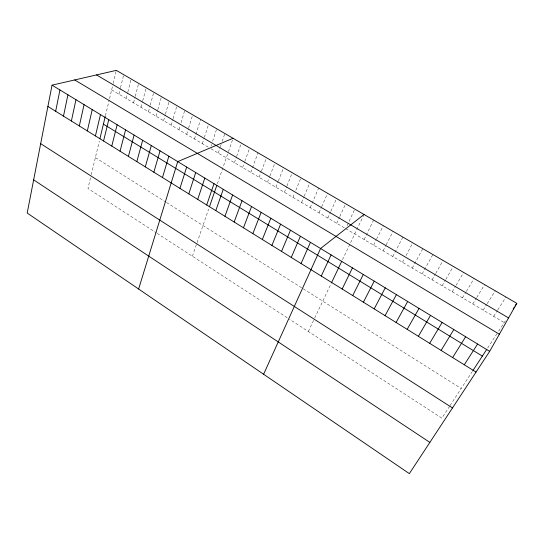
<?xml version="1.0" encoding="UTF-8"?>
<svg xmlns="http://www.w3.org/2000/svg" width="544" height="544" viewBox="0 0 544 544"><rect width="100%" height="100%" fill="white"/><g stroke="black" fill="none" stroke-linecap="round" stroke-linejoin="round"><path stroke-width="0.41" stroke-dasharray="2.72 2.04" d="M90.522 177.834L87.965 188.476L156.393 232.88M91.256 174.767L99.341 141.093M105.427 115.736L109.167 100.184M109.541 98.614L113.002 84.191M113.2 83.375L116.321 70.366M118.898 94.187L120.306 88.488M120.503 87.679L123.712 74.664M126.215 98.518L127.656 92.827M127.86 92.011L131.152 78.989M133.579 102.891L135.055 97.192M135.266 96.376L138.645 83.354M140.998 107.284L142.514 101.585M142.732 100.769L146.193 87.747M148.471 111.717L150.028 106.012M150.253 105.203L153.802 92.167M156.006 116.178L157.597 110.473M157.821 109.664L161.466 96.628M163.588 120.673L165.22 114.968M165.451 114.158L169.184 101.116M171.224 125.202L172.897 119.496M173.135 118.68L176.956 105.645M178.922 129.764L180.098 125.854M181.036 122.72L184.797 110.201M186.674 134.361L188.36 128.88M188.598 128.098L192.685 114.791M194.487 138.992L200.641 119.422M202.354 143.65L204.116 138.176M204.367 137.387L208.658 124.08M211.052 146.003L211.568 144.439M212.602 141.304L216.73 128.778M218.266 153.088L220.116 147.608M220.381 146.826L221.17 144.473M222.224 141.345L224.862 133.511M192.392 256.244L196.826 243.379M197.091 242.61L208.658 209.059M217.389 183.736L228.201 152.374M228.473 151.592L233.063 138.285M234.423 162.663L236.354 157.182M236.633 156.4L241.325 143.086M242.59 167.504L244.569 162.024M244.854 161.242L249.648 147.934M250.825 172.387L258.04 152.81M259.121 177.303L261.188 171.822M261.48 171.04L266.499 157.733M267.478 182.254L269.593 176.78M269.892 175.998L275.019 162.69M275.903 187.252L278.059 181.771M278.365 180.989L283.608 167.688M284.39 192.284L286.593 186.803M286.912 186.021L292.257 172.72M292.944 197.35L294.556 193.44M295.841 190.312L300.982 177.8M301.566 202.463L303.865 196.989M304.198 196.207L309.774 182.913M310.257 207.611L318.641 188.068M319.015 212.806L321.32 207.543M321.647 206.795L327.576 193.263M327.842 218.035L330.528 212.024M330.868 211.276L336.58 198.506M336.736 223.312L339.483 217.301M339.823 216.553L345.658 203.789M347.106 225.624L354.81 209.114M308.298 331.459L314.35 318.764M314.711 318.016L331.242 283.315M342.482 259.712L349.914 244.12M350.594 242.685L363.678 215.227M364.133 239.55L373.619 220.055M373.599 245.16L376.21 239.918M376.584 239.163L383.289 225.678M383.146 250.818L385.812 245.575M386.192 244.827L393.033 231.35M392.775 256.523L402.866 237.068M402.478 262.276L404.464 258.543M406.048 255.551L412.78 242.835M412.27 268.083L422.783 248.656M422.144 273.931L432.868 254.524M432.099 279.834L435.336 274.088M435.744 273.367L443.04 260.44M442.136 285.784L445.448 280.044M445.862 279.33L453.302 266.41M452.268 291.788L455.641 286.056M456.062 285.335L463.651 272.435M462.482 297.847L465.922 292.114M466.351 291.4L474.096 278.508M472.784 303.953L476.292 298.228M476.734 297.514L484.629 284.634M483.174 310.114L486.758 304.395M487.206 303.681L495.258 290.822M493.66 316.322L497.311 310.617M497.767 309.903L505.981 297.058M449.636 406.218L441.857 418.139L289.449 319.226M450.072 405.552L472.498 371.198M487.703 347.915L497.719 332.574M498.637 331.167L506.029 319.845M111.636 89.882L208.842 147.499M211.004 148.784L345.018 228.215M345.705 228.623L504.234 322.592M95.377 157.61L165.852 202.096M166.518 202.518L302.552 288.381M303.246 288.823L461.196 388.518M157.1 233.342L288.782 318.791"/><path stroke-width="0.82" d="M52.04 85.156L27.2 213.044L409.346 473.634L489.661 351.363L516.8 303.355L116.321 70.366L52.04 85.156L489.661 351.363M55.665 111.268L59.949 89.964M63.492 116.124L67.918 94.812M71.38 121.02L75.956 99.702M79.329 125.95L84.055 104.632M87.346 130.92L92.222 109.596M95.424 135.932L100.456 114.607M99.892 138.795L105.244 116.498M103.571 140.991L108.759 119.66M111.778 146.084L117.13 124.753M120.054 151.218L125.569 129.887M128.404 156.393L134.082 135.062M136.816 161.616L142.664 140.284M145.302 166.879L151.32 145.547M153.857 172.19L160.045 150.858M162.479 177.541L168.851 156.21M138.625 289.027L177.725 161.609L233.063 138.285M179.948 188.38L186.68 167.056M188.795 193.868L195.704 172.55M197.717 199.403L204.816 178.085M206.713 204.979L214.003 183.675M209.447 206.768L216.866 185.266M215.784 210.61L223.264 189.312M224.937 216.288L232.614 194.997M234.165 222.013L242.039 200.736M243.474 227.793L251.552 206.523M252.865 233.621L261.154 212.357M262.344 239.496L270.83 218.246M271.898 245.426L280.602 224.189M281.54 251.403L290.455 230.187M291.264 257.441L300.404 236.232M301.077 263.527L310.44 242.338M263.602 374.252L320.566 248.499L364.038 214.479M321.266 276.053L331.092 254.905M331.602 282.56L341.761 261.229M342.142 289.007L352.458 267.9M352.723 295.569L363.29 274.489M363.406 302.199L374.224 281.139M374.19 308.89L385.268 287.858M385.077 315.649L396.42 294.644M396.073 322.463L407.674 301.492M407.17 329.351L419.043 308.407M418.37 336.301L430.528 315.391M429.685 343.318L442.116 322.442M441.102 350.404L453.825 329.562M452.642 357.564L465.65 336.756M464.284 364.786L477.598 344.026M472.947 370.518L486.812 349.282M513.21 308.849L514.107 307.476M515.005 306.102L516.8 303.355M96.506 74.922L508.552 317.941M74.698 79.941L499.358 334.213M103.414 124.134L482.365 356.096M47.906 106.454L476.048 372.089M40.678 143.67L452.492 407.952M33.646 179.853L429.862 442.394"/></g></svg>
